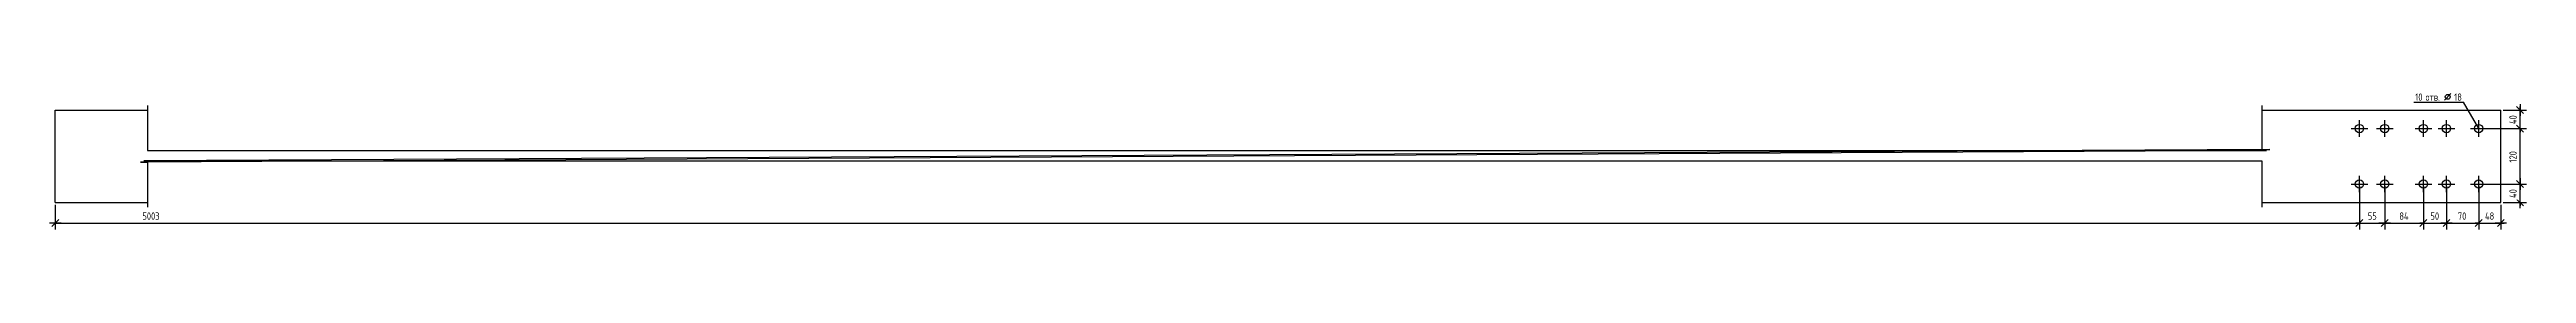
# Model space of a CAD drawing. Header units: millimetres. Extents: x 15 to 16586, y 15 to 407.
# Drawn here: x 11207 to 16586, y 15 to 310 of the extents above; entities that cross this region are included whole.
import ezdxf

# ---------------------------------------------------------------- set-up
doc = ezdxf.new("R2010")
doc.units = ezdxf.units.MM
for name, color, linetype in [('1', 7, 'Continuous'), ('17', 7, 'Continuous'), ('19', 7, 'Continuous'), ('20', 7, 'Continuous')]:
    doc.layers.add(name, color=color, linetype=linetype)
doc.styles.add('GOST type A', font='', dxfattribs={"height": 0.2})
doc.styles.get('GOST type A').set_extended_font_data('GOST type A')

msp = doc.modelspace()

# ---------------------------------------------------------------- linework, layer by layer
at = {"layer": '1'}
for p, q in [((11219.8, 273.6), (11419.8, 273.6)), ((11219.8, 73.6), (11219.8, 273.6)), ((11419.7, 283.6), (11419.7, 186.1)), ((16010.8, 283.6), (16010.8, 188.6)), ((16010.8, 273.6), (16529.8, 273.6)), ((16529.8, 73.6), (16529.8, 273.6)), ((16020.7, 186.1), (11404.7, 161.1)), ((16028.3, 188.6), (11412.3, 163.6)), ((11412.3, 163.6), (16010.8, 163.6)), ((11419.7, 186.1), (16020.7, 186.1)), ((16010.8, 188.6), (16028.3, 188.6)), ((16010.8, 163.6), (16010.8, 63.6)), ((11404.7, 161.1), (11419.7, 161.1)), ((11419.7, 161.1), (11419.7, 63.6)), ((11219.8, 73.6), (11419.8, 73.6)), ((16010.8, 73.6), (16529.8, 73.6))]:
    msp.add_line(p, q, dxfattribs=at)
at = {"layer": '17'}
for p, q in [((16341.1, 290.7), (16448.7, 290.7)), ((16407.6, 295.4), (16421.6, 309.4)), ((16481.8, 233.6), (16448.7, 290.7))]:
    msp.add_line(p, q, dxfattribs=at)
msp.add_circle((16414.6, 302.4), 5.25, dxfattribs=at)
at = {"layer": '19'}
for p, q in [((16534.8, 273.6), (16585.5, 273.6)), ((16564, 281.1), (16579, 266.1)), ((16571.5, 286.1), (16571.5, 261.1)), ((16571.5, 233.6), (16571.5, 273.6)), ((16486.8, 233.6), (16585.5, 233.6)), ((16579, 226.1), (16564, 241.1)), ((16571.5, 221.1), (16571.5, 246.1)), ((16222.8, 108.6), (16222.8, 15)), ((16222.8, 108.6), (16222.8, 15)), ((16277.8, 108.6), (16277.8, 15)), ((16277.8, 108.6), (16277.8, 15)), ((16361.8, 108.6), (16361.8, 15)), ((16361.8, 108.6), (16361.8, 15)), ((16411.8, 108.6), (16411.8, 15)), ((16481.8, 108.6), (16481.8, 15)), ((16486.8, 113.6), (16585.5, 113.6)), ((16486.8, 113.6), (16585.5, 113.6)), ((16564, 121.1), (16579, 106.1)), ((16564, 121.1), (16579, 106.1)), ((16571.5, 126.1), (16571.5, 101.1)), ((16571.5, 126.1), (16571.5, 101.1)), ((16571.5, 113.6), (16571.5, 106.1)), ((16571.5, 73.6), (16571.5, 113.6)), ((11219.8, 68.6), (11219.8, 15)), ((16529.8, 68.6), (16529.8, 15)), ((16579, 66.1), (16564, 81.1)), ((16571.5, 61.1), (16571.5, 86.1)), ((11232.3, 29), (11207.3, 29)), ((11227.3, 36.5), (11212.3, 21.5)), ((11219.8, 29), (11212.3, 29)), ((11219.8, 29), (16222.8, 29)), ((16210.3, 29), (16235.3, 29)), ((16210.3, 29), (16235.3, 29)), ((16215.3, 21.5), (16230.3, 36.5)), ((16215.3, 21.5), (16230.3, 36.5)), ((16222.8, 29), (16230.3, 29)), ((16222.8, 29), (16277.8, 29)), ((16290.3, 29), (16265.3, 29)), ((16285.3, 36.5), (16270.3, 21.5)), ((16277.8, 29), (16270.3, 29)), ((16277.8, 29), (16361.8, 29)), ((16349.3, 29), (16374.3, 29)), ((16354.3, 21.5), (16369.3, 36.5)), ((16361.8, 29), (16369.3, 29)), ((16361.8, 29), (16411.8, 29)), ((16424.3, 29), (16399.3, 29)), ((16419.3, 36.5), (16404.3, 21.5)), ((16469.3, 29), (16494.3, 29)), ((16474.3, 21.5), (16489.3, 36.5)), ((16481.8, 29), (16529.8, 29)), ((16542.3, 29), (16517.3, 29)), ((16537.3, 36.5), (16522.3, 21.5))]:
    msp.add_line(p, q, dxfattribs=at)
at = {"layer": '20'}
for p, q in [((16204.8, 233.6), (16240.8, 233.6)), ((16222.8, 215.6), (16222.8, 251.6)), ((16259.8, 233.6), (16295.8, 233.6)), ((16277.8, 215.6), (16277.8, 251.6)), ((16343.8, 233.6), (16379.8, 233.6)), ((16361.8, 215.6), (16361.8, 251.6)), ((16393.8, 233.6), (16429.8, 233.6)), ((16411.8, 215.6), (16411.8, 251.6)), ((16463.8, 233.6), (16499.8, 233.6)), ((16481.8, 215.6), (16481.8, 251.6)), ((16204.8, 113.6), (16240.8, 113.6)), ((16222.8, 95.6), (16222.8, 131.6)), ((16259.8, 113.6), (16295.8, 113.6)), ((16277.8, 95.6), (16277.8, 131.6)), ((16343.8, 113.6), (16379.8, 113.6)), ((16361.8, 95.6), (16361.8, 131.6)), ((16393.8, 113.6), (16429.8, 113.6)), ((16411.8, 95.6), (16411.8, 131.6)), ((16463.8, 113.6), (16499.8, 113.6)), ((16481.8, 95.6), (16481.8, 131.6))]:
    msp.add_line(p, q, dxfattribs=at)
for centre in [(16222.8, 233.6), (16277.8, 233.6), (16361.8, 233.6), (16411.8, 233.6), (16481.8, 233.6), (16222.8, 113.6), (16277.8, 113.6), (16361.8, 113.6), (16411.8, 113.6), (16481.8, 113.6)]:
    msp.add_circle(centre, 9, dxfattribs=at)

# ---------------------------------------------------------------- texts
at = {"layer": '17', "style": 'GOST type A'}
for s, p in [('10', (16344.1, 293.7)), ('отв.', (16366.4, 293.7)), ('18', (16428.6, 293.7))]:
    msp.add_text(s, height=15.95, dxfattribs=at).set_placement(p)

# ---------------------------------------------------------------- next in the draw order: wipeouts: each hides what was drawn before it
for points in [[(16567.8, 267.4), (16543.3, 267.4), (16543.3, 239.9), (16567.8, 239.9)], [(16037.1, 32.8), (16037.1, 57.2), (11405.4, 57.2), (11405.4, 32.8)], [(16333.5, 32.8), (16333.5, 57.2), (16306, 57.2), (16306, 32.8)], [(16519.5, 32.8), (16519.5, 57.2), (16492, 57.2), (16492, 32.8)]]:
    msp.add_wipeout(points).dxf.layer = '19'

# ---------------------------------------------------------------- next in the draw order: linework, layer by layer
at = {"layer": '19'}
for p, q in [((16571.5, 273.6), (16571.5, 281.1)), ((16486.8, 233.6), (16585.5, 233.6)), ((16579, 226.1), (16564, 241.1)), ((16571.5, 221.1), (16571.5, 246.1)), ((16571.5, 233.6), (16571.5, 241.1)), ((16571.5, 233.6), (16571.5, 226.1)), ((16571.5, 113.6), (16571.5, 233.6)), ((16481.8, 108.6), (16481.8, 15)), ((16534.8, 73.6), (16585.5, 73.6)), ((16290.3, 29), (16265.3, 29)), ((16285.3, 36.5), (16270.3, 21.5)), ((16349.3, 29), (16374.3, 29)), ((16354.3, 21.5), (16369.3, 36.5)), ((16469.3, 29), (16494.3, 29)), ((16474.3, 21.5), (16489.3, 36.5)), ((16481.8, 29), (16474.3, 29)), ((16529.8, 29), (16537.3, 29))]:
    msp.add_line(p, q, dxfattribs=at)

# ---------------------------------------------------------------- next in the draw order: texts
at = {"layer": '19', "style": 'GOST type A'}
msp.add_text('40', height=15.95, rotation=90.0002, dxfattribs=at).set_placement((16564.3, 243.4))
for s, p in [('5003', (11408.9, 36.2)), ('84', (16309.5, 36.2)), ('48', (16495.5, 36.2))]:
    msp.add_text(s, height=15.95, dxfattribs=at).set_placement(p)

# ---------------------------------------------------------------- next in the draw order: wipeouts: each hides what was drawn before it
for points in [[(16567.8, 190.8), (16543.3, 190.8), (16543.3, 156.5), (16567.8, 156.5)], [(16262.9, 32.8), (16262.9, 57.2), (16237.6, 57.2), (16237.6, 32.8)], [(16399.9, 32.8), (16399.9, 57.2), (16373.6, 57.2), (16373.6, 32.8)], [(16567.8, 107.4), (16543.3, 107.4), (16543.3, 79.9), (16567.8, 79.9)]]:
    msp.add_wipeout(points).dxf.layer = '19'

# ---------------------------------------------------------------- next in the draw order: linework, layer by layer
at = {"layer": '19'}
for p, q in [((16411.8, 108.6), (16411.8, 15)), ((16571.5, 113.6), (16571.5, 121.1)), ((16571.5, 73.6), (16571.5, 66.1)), ((16222.8, 29), (16215.3, 29)), ((16277.8, 29), (16285.3, 29)), ((16361.8, 29), (16354.3, 29)), ((16424.3, 29), (16399.3, 29)), ((16419.3, 36.5), (16404.3, 21.5)), ((16411.8, 29), (16419.3, 29)), ((16411.8, 29), (16481.8, 29))]:
    msp.add_line(p, q, dxfattribs=at)

# ---------------------------------------------------------------- next in the draw order: texts
at = {"layer": '19', "style": 'GOST type A'}
for s, p in [('120', (16564.3, 160)), ('40', (16564.3, 83.4))]:
    msp.add_text(s, height=15.95, rotation=90.0002, dxfattribs=at).set_placement(p)
for s, p in [('55', (16241.1, 36.2)), ('50', (16377.1, 36.2))]:
    msp.add_text(s, height=15.95, dxfattribs=at).set_placement(p)

# ---------------------------------------------------------------- next in the draw order: wipeouts: each hides what was drawn before it
msp.add_wipeout([(16460.5, 32.8), (16460.5, 57.2), (16433, 57.2), (16433, 32.8)]).dxf.layer = '19'

# ---------------------------------------------------------------- next in the draw order: linework, layer by layer
at = {"layer": '19'}
for p, q in [((16411.8, 29), (16404.3, 29)), ((16481.8, 29), (16489.3, 29))]:
    msp.add_line(p, q, dxfattribs=at)

# ---------------------------------------------------------------- next in the draw order: texts
at = {"layer": '19', "style": 'GOST type A'}
msp.add_text('70', height=15.95, dxfattribs=at).set_placement((16436.5, 36.2))

doc.saveas('drawing.dxf')
